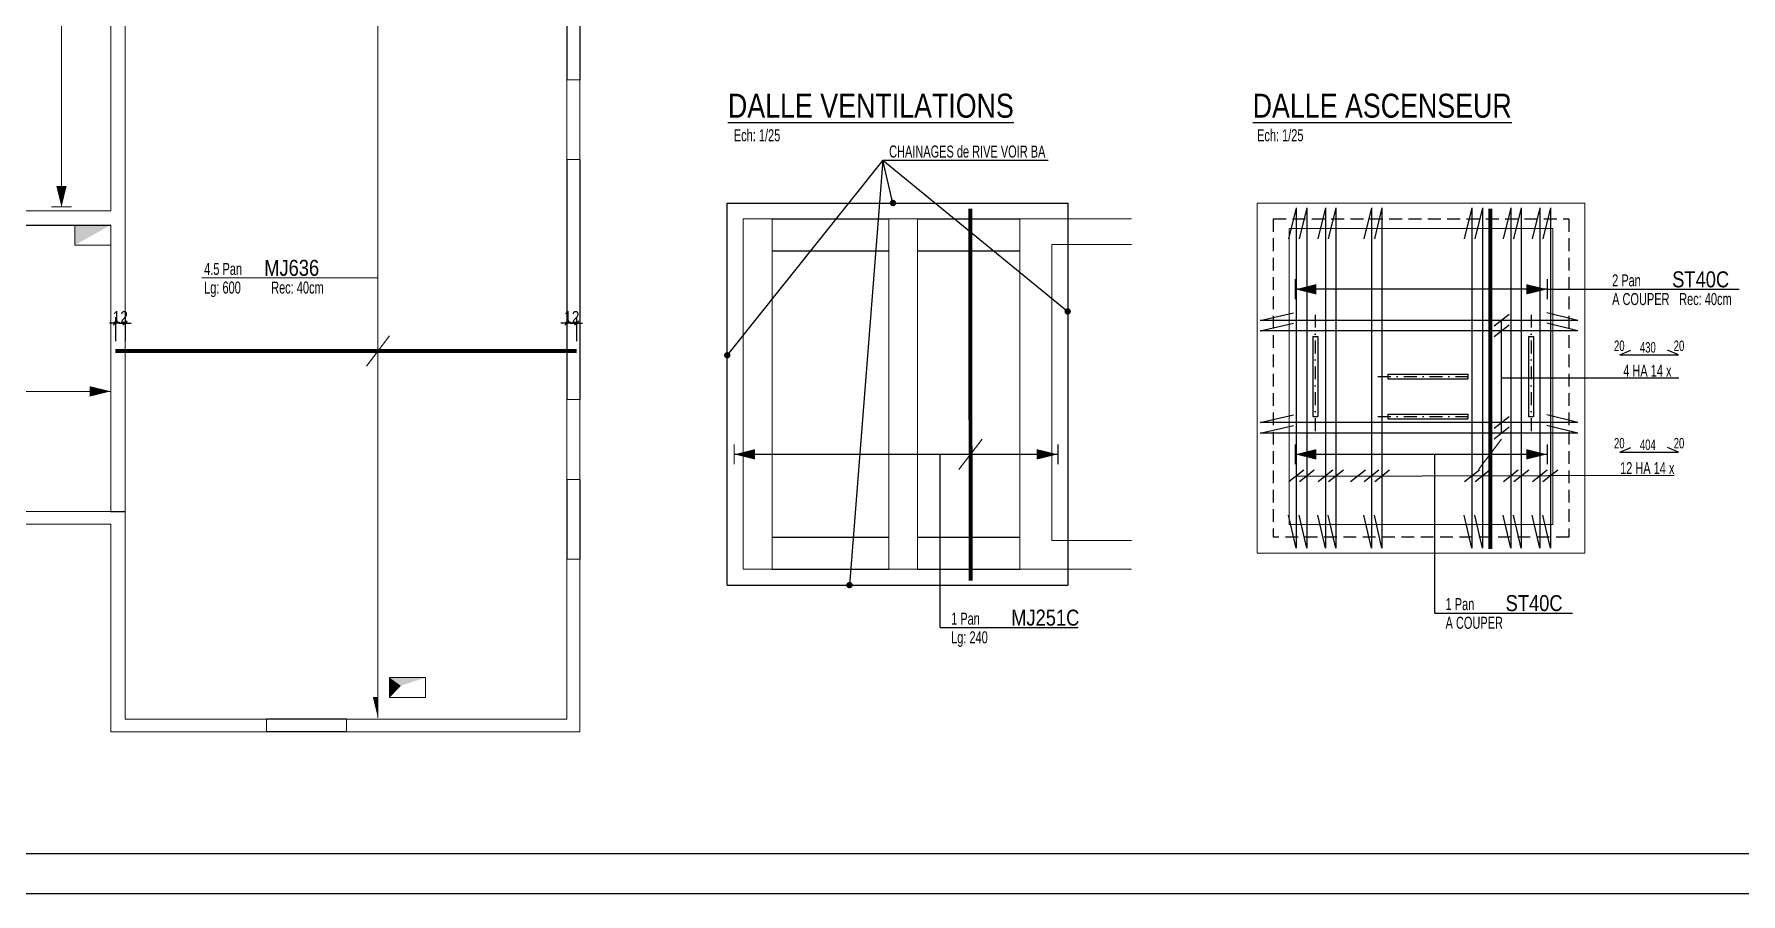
# Model space of a CAD drawing. Header units: centimetres. Extents: x -17137 to -12247, y 2374 to 6574.
# Drawn here: x -15454 to -13318, y 2374 to 3449 of the extents above; entities that cross this region are included whole.
import ezdxf
from ezdxf.enums import TextEntityAlignment as Align

# ---------------------------------------------------------------- set-up
doc = ezdxf.new("R2010")
doc.units = ezdxf.units.CM
doc.header["$LTSCALE"] = 12.7
doc.header["$PDMODE"] = 1
doc.header["$PDSIZE"] = -2
doc.linetypes.add('CACHEX2', pattern=[19.05, 12.7, -6.35])
doc.linetypes.add('TIRETPTX2', pattern=[50.8, 25.4, -12.7, 0, -12.7])
doc.layers.get('0').update_dxf_attribs({"lineweight": 5})
for name, color, linetype in [('01_ARMA_INF', 50, 'Continuous'), ('01_cote_gen', 4, 'Continuous'), ('01_linteaux', 2, 'Continuous'), ('01_murs_sup', 2, 'CACHEX2'), ('01_resv', 32, 'Continuous'), ('01_texte', 230, 'Continuous'), ('AA_COTES', 2, 'Continuous')]:
    doc.layers.add(name, color=color, linetype=linetype)
doc.layers.add('01_murs_coup', color=5, linetype='Continuous', lineweight=60)
doc.layers.add('01_résv', color=32, linetype='Continuous', lineweight=9)
doc.styles.add('MATTE_TXT', font='arial.ttf')
doc.styles.add('PATIO', font='ARIALN.TTF')
doc.styles.add('STYLE2', font='ARIALN.TTF')
doc.dimstyles.new('JB50', dxfattribs={"dimscale": 0.1, "dimtxt": 150, "dimasz": 15, "dimexe": 0.1, "dimexo": 0.1, "dimgap": 0.09, "dimtad": 1, "dimdec": 1, "dimdsep": 46, "dimtxsty": 'STYLE2', "dimblk1": 'BOND_G', "dimblk2": 'BOND_D', "dimsah": 1, "dimcen": 1.5, "dimdle": 0.01, "dimse1": 1, "dimse2": 1, "dimclrd": 4, "dimclre": 2, "dimclrt": 6, "dimazin": 2, "dimtfac": 2.333333, "dimtdec": 1, "dimtix": 1, "dimtmove": 2, "dimatfit": 3, "dimldrblk": 'BOND_G', "dimfxl": 1, "dimtolj": 1, "dimtzin": 0, "dimarcsym": 0})

# ---------------------------------------------------------------- blocks, each defined once
blk = doc.blocks.new('BOND_G')
at = {"layer": 'AA_COTES', "color": 0}
for p, q in [((0, -5), (0, 15)), ((5, 0), (-5, 0)), ((1.8, 1.8), (-1.8, -1.8))]:
    blk.add_line(p, q, dxfattribs=at)
blk = doc.blocks.new('BOND_D')
at = {"layer": 'AA_COTES', "color": 0}
for p, q in [((5, 0), (-5, 0)), ((-1.8, -1.8), (1.8, 1.8)), ((0, 5), (0, -15))]:
    blk.add_line(p, q, dxfattribs=at)
blk = doc.blocks.new('*D2178')
at = {"color": 4, "lineweight": -2, "ltscale": 2, "transparency": 16777216}
for p, q in [((-15353.9, 3087.9), (-15355.4, 3087.9)), ((-15340.4, 3087.9), (-15352.4, 3087.9)), ((-15338.9, 3087.9), (-15337.4, 3087.9))]:
    blk.add_line(p, q, dxfattribs=at)
at = {"layer": 'Defpoints', "color": 0, "ltscale": 2, "transparency": 16777216}
for p in [(-15352.4, 3087.9), (-15340.4, 3067.5), (-15352.4, 3053)]:
    blk.add_point(p, dxfattribs=at)
at = {"color": 4, "lineweight": -2, "ltscale": 2, "transparency": 16777216, "xscale": 1.5, "yscale": 1.5, "zscale": 1.5}
blk.add_blockref('BOND_D', (-15352.4, 3087.9), dxfattribs=at)
at = {"color": 4, "lineweight": -2, "ltscale": 2, "transparency": 16777216, "xscale": 1.5, "yscale": 1.5, "zscale": 1.5, "rotation": 180}
blk.add_blockref('BOND_G', (-15340.4, 3087.9), dxfattribs=at)
at = {"color": 6, "ltscale": 2, "transparency": 16777216, "insert": (-15346.4, 3095.4), "char_height": 15, "attachment_point": 5, "style": 'STYLE2'}
blk.add_mtext('\\A1;12', dxfattribs=at)
blk = doc.blocks.new('*D2165')
at = {"color": 4, "lineweight": -2, "ltscale": 2, "transparency": 16777216}
for p, q in [((-14788.9, 3087.9), (-14790.4, 3087.9)), ((-14775.4, 3087.9), (-14787.4, 3087.9)), ((-14773.9, 3087.9), (-14772.4, 3087.9))]:
    blk.add_line(p, q, dxfattribs=at)
at = {"layer": 'Defpoints', "color": 0, "ltscale": 2, "transparency": 16777216}
for p in [(-14787.4, 3087.9), (-14787.4, 3073.7), (-14775.4, 3073.7)]:
    blk.add_point(p, dxfattribs=at)
at = {"color": 4, "lineweight": -2, "ltscale": 2, "transparency": 16777216, "xscale": 1.5, "yscale": 1.5, "zscale": 1.5}
blk.add_blockref('BOND_D', (-14787.4, 3087.9), dxfattribs=at)
at = {"color": 4, "lineweight": -2, "ltscale": 2, "transparency": 16777216, "xscale": 1.5, "yscale": 1.5, "zscale": 1.5, "rotation": 180}
blk.add_blockref('BOND_G', (-14775.4, 3087.9), dxfattribs=at)
at = {"color": 6, "ltscale": 2, "transparency": 16777216, "insert": (-14781.4, 3095.4), "char_height": 15, "attachment_point": 5, "style": 'STYLE2'}
blk.add_mtext('\\A1;12', dxfattribs=at)

msp = doc.modelspace()

# ---------------------------------------------------------------- linework, layer by layer
at = {"layer": '01_ARMA_INF', "linetype": 'Continuous', "lineweight": 0, "const_width": 5, "flags": 128}
for points in [[(-14282.48, 3230.91), (-14282.4, 2765.76)], [(-13632.02, 3230.91), (-13631.93, 2805.28)], [(-15352.42, 3052.99), (-14775.42, 3053.06)]]:
    msp.add_lwpolyline(points, dxfattribs=at)
at = {"layer": '01_cote_gen'}
msp.add_line((-13297.42, 2373.88), (-17137.42, 2373.88), dxfattribs=at)
at = {"layer": '01_linteaux'}
for p, q in [((-14787.42, 3492.39), (-14787.42, 3392.39)), ((-14771.42, 3492.39), (-14771.42, 3392.39)), ((-14787.42, 3292.39), (-14787.42, 2992.39)), ((-14771.42, 3292.39), (-14771.42, 2992.39)), ((-14586.81, 3238.12), (-14160.81, 3238.12)), ((-14586.81, 2760.12), (-14586.81, 3238.12)), ((-14160.81, 3238.12), (-14160.81, 2760.12)), ((-14530.81, 3218.12), (-14384.81, 3218.12)), ((-14348.81, 3218.12), (-14220.81, 3218.12)), ((-14530.81, 3178.12), (-14384.81, 3178.12)), ((-14348.81, 3178.12), (-14220.81, 3178.12)), ((-14787.42, 2892.39), (-14787.42, 2792.39)), ((-14771.42, 2892.39), (-14771.42, 2792.39)), ((-15358.42, 2852.4), (-15340.42, 2852.4)), ((-14530.81, 2820.12), (-14384.81, 2820.12)), ((-14348.81, 2820.12), (-14220.81, 2820.12)), ((-14530.81, 2780.12), (-14384.81, 2780.12)), ((-14348.81, 2780.12), (-14220.81, 2780.12)), ((-14586.81, 2760.12), (-14160.81, 2760.12)), ((-15063.42, 2592.4), (-15163.42, 2592.4)), ((-15063.42, 2576.4), (-15163.42, 2576.4))]:
    msp.add_line(p, q, dxfattribs=at)
at = {"layer": '01_linteaux', "linetype": 'TIRETPTX2', "ltscale": 0.05}
for p, q in [((-13850.95, 3098.38), (-13850.95, 2943.86)), ((-13580.95, 3098.38), (-13580.95, 2943.86)), ((-13772.58, 3021.12), (-13647.72, 3021.12)), ((-13772.58, 2971.12), (-13647.72, 2971.12))]:
    msp.add_line(p, q, dxfattribs=at)
at = {"layer": '01_linteaux', "ltscale": 0.1}
for p, q in [((-13853.95, 3071.12), (-13847.95, 3071.12)), ((-13853.95, 3071.12), (-13853.95, 2971.12)), ((-13847.95, 3071.12), (-13847.95, 2971.12)), ((-13583.95, 3071.12), (-13577.95, 3071.12)), ((-13583.95, 3071.12), (-13583.95, 2971.12)), ((-13577.95, 3071.12), (-13577.95, 2971.12)), ((-13760.15, 3024.12), (-13660.15, 3024.12)), ((-13760.15, 3024.12), (-13760.15, 3018.12)), ((-13760.15, 3018.12), (-13660.15, 3018.12)), ((-13660.15, 3024.12), (-13660.15, 3018.12)), ((-13853.95, 2971.12), (-13847.95, 2971.12)), ((-13760.15, 2974.12), (-13660.15, 2974.12)), ((-13760.15, 2974.12), (-13760.15, 2968.12)), ((-13660.15, 2974.12), (-13660.15, 2968.12)), ((-13583.95, 2971.12), (-13577.95, 2971.12)), ((-13760.15, 2968.12), (-13660.15, 2968.12))]:
    msp.add_line(p, q, dxfattribs=at)
at = {"layer": '01_murs_coup', "linetype": 'Continuous', "lineweight": 18}
for p, q in [((-15358.42, 3228.38), (-15358.42, 3770.39)), ((-15358.42, 3228.38), (-15358.42, 3770.39)), ((-15340.42, 2592.4), (-15340.42, 3770.39)), ((-14787.42, 3292.39), (-14787.42, 3392.39)), ((-14787.42, 3292.39), (-14787.42, 3392.39)), ((-14771.42, 3392.39), (-14787.42, 3392.39)), ((-14771.42, 3292.39), (-14771.42, 3392.39)), ((-14771.42, 3292.39), (-14771.42, 3392.39)), ((-14771.42, 3292.39), (-14787.42, 3292.39)), ((-15488.42, 3228.38), (-15358.42, 3228.38)), ((-15506.42, 3210.38), (-15358.42, 3210.38)), ((-15358.42, 2852.4), (-15358.42, 3210.38)), ((-14787.42, 2892.39), (-14787.42, 2992.39)), ((-14771.42, 2992.39), (-14787.42, 2992.39)), ((-14771.42, 2892.39), (-14771.42, 2992.39)), ((-14771.42, 2892.39), (-14787.42, 2892.39)), ((-15551.42, 2852.14), (-15358.42, 2852.4)), ((-15551.42, 2836.14), (-15358.42, 2836.4)), ((-15358.42, 2576.4), (-15358.42, 2836.4)), ((-14787.42, 2592.4), (-14787.42, 2792.39)), ((-14771.42, 2792.39), (-14787.42, 2792.39)), ((-14771.42, 2576.4), (-14771.42, 2792.39)), ((-15340.42, 2592.4), (-15163.42, 2592.4)), ((-15163.42, 2576.4), (-15163.42, 2592.4)), ((-15063.42, 2592.4), (-14787.42, 2592.4)), ((-15063.42, 2576.4), (-15063.42, 2592.4)), ((-15358.42, 2576.4), (-15163.42, 2576.4)), ((-14771.42, 2576.4), (-15063.42, 2576.4))]:
    msp.add_line(p, q, dxfattribs=at)
at = {"layer": '01_murs_coup', "linetype": 'Continuous', "lineweight": 5}
for p, q in [((-13923.55, 3238.12), (-13513.55, 3238.12)), ((-13923.55, 3238.12), (-13923.55, 2800.12)), ((-13513.55, 3238.12), (-13513.55, 2800.12)), ((-14566.81, 2780.12), (-14566.81, 3218.12)), ((-14530.81, 3218.12), (-14566.81, 3218.12)), ((-14530.81, 2780.12), (-14530.81, 3218.12)), ((-14384.81, 3218.12), (-14384.81, 2780.12)), ((-14348.81, 3218.12), (-14384.81, 3218.12)), ((-14348.81, 3218.12), (-14348.81, 2780.12)), ((-14220.81, 3218.12), (-14220.81, 2780.12)), ((-14220.81, 3218.12), (-14080.79, 3218.12)), ((-13883.55, 3206.12), (-13553.55, 3206.12)), ((-13883.55, 3206.12), (-13883.55, 2836.12)), ((-13553.55, 3206.12), (-13553.55, 2836.12)), ((-14180.81, 3186.12), (-14180.81, 2816.12)), ((-14180.81, 3186.12), (-14080.79, 3186.12)), ((-13883.55, 2836.12), (-13553.55, 2836.12)), ((-14180.81, 2816.12), (-14080.79, 2816.12)), ((-13923.55, 2800.12), (-13883.55, 2800.12)), ((-13553.55, 2800.12), (-13883.55, 2800.12)), ((-13553.55, 2800.12), (-13513.55, 2800.12)), ((-14530.81, 2780.12), (-14566.81, 2780.12)), ((-14348.81, 2780.12), (-14384.81, 2780.12)), ((-14080.79, 2780.12), (-14220.81, 2780.12))]:
    msp.add_line(p, q, dxfattribs=at)
at = {"layer": '01_murs_sup', "ltscale": 0.1}
for p, q in [((-13903.55, 3218.12), (-13533.55, 3218.12)), ((-13903.55, 3218.12), (-13903.55, 2820.12)), ((-13533.55, 3218.12), (-13533.55, 2820.12)), ((-13533.55, 2820.12), (-13903.55, 2820.12))]:
    msp.add_line(p, q, dxfattribs=at)
at = {"layer": '01_resv', "ltscale": 2}
for p, q in [((-15506.42, 3210.38), (-15358.42, 3210.38)), ((-15403.42, 3210.48), (-15358.42, 3210.48))]:
    msp.add_line(p, q, dxfattribs=at)
msp.add_solid([(-15403.42, 3185.38), (-15403.42, 3210.48), (-15358.42, 3210.48)], dxfattribs=at)
at = {"layer": '01_résv'}
for p, q in [((-15403.42, 3185.38), (-15403.42, 3210.48)), ((-15358.42, 3210.48), (-15358.42, 3185.38)), ((-15358.42, 3185.38), (-15403.42, 3185.38)), ((-15009.44, 2619.33), (-15009.42, 2644.4)), ((-15009.42, 2644.4), (-14964.42, 2644.4)), ((-14964.42, 2644.4), (-14964.32, 2619.5)), ((-14964.32, 2619.5), (-15009.44, 2619.33))]:
    msp.add_line(p, q, dxfattribs=at)
for points in [[(-15009.32, 2619.33), (-15009.42, 2644.4), (-14995.31, 2634.12)], [(-15009.42, 2644.4), (-14964.42, 2644.4), (-14995.31, 2634.12)]]:
    msp.add_solid(points, dxfattribs=at)
at = {"layer": '01_texte', "linetype": 'Continuous', "lineweight": 0}
for p, q in [((-15419.96, 4156.9), (-15419.96, 3233.16)), ((-15023.97, 3523.21), (-15023.97, 2594.22)), ((-15432.44, 3233.16), (-15407.48, 3233.16)), ((-15244.36, 3144.55), (-15023.97, 3144.55)), ((-13875.95, 3142.65), (-13875.95, 3117.69)), ((-15038.48, 3033.99), (-15009.47, 3072.06)), ((-15358.42, 3014.98), (-15358.42, 2990.02)), ((-16018.97, 3002.5), (-15358.42, 3002.5)), ((-14578.17, 2936.19), (-14578.17, 2911.23)), ((-14296.92, 2904.54), (-14267.91, 2942.61)), ((-13875.95, 2936.19), (-13875.95, 2911.23)), ((-13646.89, 2904.67), (-13617.88, 2942.74))]:
    msp.add_line(p, q, dxfattribs=at)
at = {"layer": '01_texte', "ltscale": 5}
for p, q in [((-14391.96, 3291.71), (-14586.81, 3047.67)), ((-14391.96, 3291.71), (-14433.87, 2760.12)), ((-14379.46, 3238.12), (-14391.96, 3291.71)), ((-14391.96, 3291.71), (-14185.26, 3291.71)), ((-14391.96, 3291.71), (-14160.81, 3102.47)), ((-13874.85, 3232.12), (-13884.38, 3193.45)), ((-13874.85, 3232.12), (-13874.85, 2806.12)), ((-13861.68, 3232.12), (-13871.21, 3193.45)), ((-13861.68, 3232.12), (-13861.68, 2806.12)), ((-13838.38, 3232.12), (-13847.92, 3193.45)), ((-13838.38, 3232.12), (-13838.38, 2806.12)), ((-13825.22, 3232.12), (-13834.75, 3193.45)), ((-13825.22, 3232.12), (-13825.22, 2806.12)), ((-13780.65, 3232.12), (-13790.19, 3193.45)), ((-13780.65, 3232.12), (-13780.65, 2806.12)), ((-13767.49, 3232.12), (-13777.02, 3193.45)), ((-13767.49, 3232.12), (-13767.49, 2806.12)), ((-13655.06, 3232.12), (-13664.59, 3193.45)), ((-13655.06, 3232.12), (-13655.06, 2806.12)), ((-13641.89, 3232.12), (-13651.43, 3193.45)), ((-13641.89, 3232.12), (-13641.89, 2806.12)), ((-13606.45, 3232.12), (-13615.98, 3193.45)), ((-13606.45, 3232.12), (-13606.45, 2806.12)), ((-13593.28, 3232.12), (-13602.81, 3193.45)), ((-13593.28, 3232.12), (-13593.28, 2806.12)), ((-13569.98, 3232.12), (-13579.52, 3193.45)), ((-13569.98, 3232.12), (-13569.98, 2806.12)), ((-13556.82, 3232.12), (-13566.35, 3193.45)), ((-13556.82, 3232.12), (-13556.82, 2806.12)), ((-13560.82, 3142.65), (-13560.82, 3117.69)), ((-13560.82, 3130.17), (-13875.95, 3130.17)), ((-13560.82, 3130.17), (-13320.45, 3130.17)), ((-13919.74, 3091.22), (-13878.07, 3100.75)), ((-13608.52, 3098.59), (-13627.03, 3083.86)), ((-13522.56, 3091.22), (-13561.22, 3100.75)), ((-13522.56, 3091.22), (-13919.74, 3091.22)), ((-13919.74, 3078.06), (-13878.07, 3087.59)), ((-13522.56, 3078.06), (-13919.74, 3078.06)), ((-13608.52, 3085.42), (-13627.03, 3070.69)), ((-13617.78, 2950.22), (-13617.78, 3091.22)), ((-13522.56, 3078.06), (-13561.22, 3087.59)), ((-13617.78, 3019.35), (-13395.99, 3019.35)), ((-13919.74, 2963.39), (-13878.07, 2972.92)), ((-13608.52, 2970.75), (-13627.03, 2956.02)), ((-13522.56, 2963.39), (-13561.22, 2972.92)), ((-13522.56, 2963.39), (-13919.74, 2963.39)), ((-13919.74, 2950.22), (-13878.07, 2959.75)), ((-13522.56, 2950.22), (-13919.74, 2950.22)), ((-13608.52, 2957.59), (-13627.03, 2942.86)), ((-13522.56, 2950.22), (-13561.22, 2959.75)), ((-14173.35, 2936.19), (-14173.35, 2911.23)), ((-13560.82, 2936.19), (-13560.82, 2911.23)), ((-14173.35, 2923.71), (-14578.17, 2923.71)), ((-14320.29, 2706.97), (-14320.29, 2923.71)), ((-13560.82, 2923.71), (-13875.95, 2923.71)), ((-13701.57, 2725.18), (-13701.57, 2923.71)), ((-13865.45, 2904.03), (-13883.96, 2889.31)), ((-13874.85, 2896.26), (-13401.98, 2897.53)), ((-13852.28, 2904.03), (-13870.79, 2889.31)), ((-13828.99, 2904.03), (-13847.49, 2889.31)), ((-13815.82, 2904.03), (-13834.33, 2889.31)), ((-13788.2, 2904.03), (-13806.71, 2889.31)), ((-13771.26, 2904.03), (-13789.76, 2889.31)), ((-13758.09, 2904.03), (-13776.6, 2889.31)), ((-13645.66, 2904.03), (-13664.17, 2889.31)), ((-13632.5, 2904.03), (-13651, 2889.31)), ((-13597.05, 2904.03), (-13615.56, 2889.31)), ((-13583.88, 2904.03), (-13602.39, 2889.31)), ((-13560.73, 2904.03), (-13579.24, 2889.31)), ((-13547.56, 2904.03), (-13566.07, 2889.31)), ((-13874.85, 2806.12), (-13884.38, 2847.78)), ((-13861.68, 2806.12), (-13871.21, 2847.78)), ((-13838.38, 2806.12), (-13847.92, 2847.78)), ((-13825.22, 2806.12), (-13834.75, 2847.78)), ((-13780.65, 2806.12), (-13790.19, 2847.78)), ((-13767.49, 2806.12), (-13777.02, 2847.78)), ((-13655.06, 2806.12), (-13664.59, 2847.78)), ((-13641.89, 2806.12), (-13651.43, 2847.78)), ((-13606.45, 2806.12), (-13615.98, 2847.78)), ((-13593.28, 2806.12), (-13602.81, 2847.78)), ((-13569.98, 2806.12), (-13579.52, 2847.78)), ((-13556.82, 2806.12), (-13566.35, 2847.78)), ((-13701.57, 2725.18), (-13528.92, 2725.18)), ((-14320.29, 2706.97), (-14147.64, 2706.97))]:
    msp.add_line(p, q, dxfattribs=at)
at = {"layer": '01_texte'}
for p, q in [((-13470.05, 3048.06), (-13456.23, 3053.88)), ((-13470.05, 3048.06), (-13396.54, 3048.06)), ((-13396.54, 3048.06), (-13410.37, 3053.88)), ((-13470.05, 2926.23), (-13456.23, 2932.06)), ((-13470.05, 2926.23), (-13396.54, 2926.23)), ((-13396.54, 2926.23), (-13410.37, 2932.06)), ((-13297.42, 2423.88), (-17087.42, 2423.88))]:
    msp.add_line(p, q, dxfattribs=at)
at = {"layer": '01_texte', "ltscale": 5, "const_width": 4}
for points in [[(-14381.46, 3238.12, 1), (-14377.46, 3238.12, 1)], [(-14162.81, 3102.47, 1), (-14158.81, 3102.47, 1)], [(-14588.81, 3047.67, 1), (-14584.81, 3047.67, 1)], [(-14435.87, 2760.12, 1), (-14431.87, 2760.12, 1)]]:
    msp.add_lwpolyline(points, format="xyb", close=True, dxfattribs=at)
at = {"layer": '01_texte', "linetype": 'Continuous', "lineweight": 0}
for points in [[(-15419.96, 3233.16), (-15426.42, 3259.25), (-15419.96, 3259.25)], [(-15419.96, 3233.16), (-15413.5, 3259.25), (-15419.96, 3259.25)], [(-13875.95, 3130.17), (-13849.86, 3136.63), (-13849.86, 3130.17)], [(-13875.95, 3130.17), (-13849.86, 3123.71), (-13849.86, 3130.17)], [(-15358.42, 3002.5), (-15384.51, 3008.96), (-15384.51, 3002.5)], [(-15358.42, 3002.5), (-15384.51, 2996.04), (-15384.51, 3002.5)], [(-14578.17, 2923.71), (-14552.07, 2930.17), (-14552.07, 2923.71)], [(-13875.95, 2923.71), (-13849.86, 2930.17), (-13849.86, 2923.71)], [(-14578.17, 2923.71), (-14552.07, 2917.25), (-14552.07, 2923.71)], [(-13875.95, 2923.71), (-13849.86, 2917.25), (-13849.86, 2923.71)], [(-15023.97, 2594.22), (-15030.43, 2620.31), (-15023.97, 2620.31)]]:
    msp.add_solid(points, dxfattribs=at)
at = {"layer": '01_texte', "ltscale": 5}
for points in [[(-13560.82, 3130.17), (-13586.91, 3136.63), (-13586.91, 3130.17)], [(-13560.82, 3130.17), (-13586.91, 3123.71), (-13586.91, 3130.17)], [(-14173.35, 2923.71), (-14199.44, 2930.17), (-14199.44, 2923.71)], [(-13560.82, 2923.71), (-13586.91, 2930.17), (-13586.91, 2923.71)], [(-14173.35, 2923.71), (-14199.44, 2917.25), (-14199.44, 2923.71)], [(-13560.82, 2923.71), (-13586.91, 2917.25), (-13586.91, 2923.71)]]:
    msp.add_solid(points, dxfattribs=at)

# ---------------------------------------------------------------- texts
at = {"layer": '01_texte', "style": 'MATTE_TXT', "width": 0.8}
for s, p in [('%%UDALLE VENTILATIONS', (-14407.11, 3335.85)), ('%%UDALLE ASCENSEUR', (-13767.23, 3335.85))]:
    msp.add_text(s, height=30, dxfattribs=at).set_placement(p, align=Align.BOTTOM_CENTER)
at = {"layer": '01_texte', "ltscale": 5, "style": 'PATIO', "width": 0.8}
for s, height, p in [('Ech: 1/25', 15, (-14578.56, 3315.36)), ('CHAINAGES de RIVE VOIR BA', 15, (-14384.25, 3295)), ('Ech: 1/25', 15, (-13923.84, 3315.36)), ('4.5 Pan', 15, (-15241.42, 3148.2)), ('Lg: 600', 15, (-15241.42, 3124.86)), ('Rec: 40cm', 15, (-15157.56, 3124.86)), ('2 Pan', 15, (-13479.48, 3133.82)), ('A COUPER', 15, (-13479.48, 3110.48)), ('Rec: 40cm', 15, (-13395.61, 3110.48)), ('20', 13, (-13477.18, 3053.01)), ('430', 13, (-13444.76, 3051.03)), ('20', 13, (-13402.43, 3053.01)), ('4 HA 14 x  ', 15, (-13465.57, 3020.78)), ('20', 13, (-13477.18, 2931.18)), ('404', 13, (-13444.76, 2929.2)), ('20', 13, (-13402.43, 2931.18)), ('12 HA 14 x  ', 15, (-13469.54, 2898.95)), ('1 Pan', 15, (-13687.94, 2728.83)), ('1 Pan', 15, (-14306.66, 2710.62)), ('A COUPER', 15, (-13687.94, 2705.49)), ('Lg: 240', 15, (-14306.66, 2687.28))]:
    msp.add_text(s, height=height, dxfattribs=at).set_placement(p)
at = {"layer": '01_texte', "ltscale": 5, "style": 'PATIO'}
for s, p in [('MJ636', (-15166.3, 3146.99)), ('ST40C', (-13404.35, 3132.61)), ('ST40C', (-13612.82, 2727.62)), ('MJ251C', (-14231.54, 2709.41))]:
    msp.add_text(s, height=20, dxfattribs=at).set_placement(p)

# ---------------------------------------------------------------- dimensions: what is measured, and where the dimension line sits
at = {"ltscale": 2}
for base, p1, p2, picture, middle in [((-15352.42, 3087.89), (-15340.42, 3067.46), (-15352.42, 3052.99), '*D2178', (-15346.42, 3095.43)), ((-14787.42, 3087.89), (-14775.42, 3073.74), (-14787.42, 3073.74), '*D2165', (-14781.42, 3095.43))]:
    dim = msp.add_linear_dim(base=base, p1=p1, p2=p2, dimstyle='JB50', dxfattribs=at)
    dim.commit()
    dim.dimension.update_dxf_attribs({"geometry": picture, "text_midpoint": middle})

doc.saveas('drawing.dxf')
